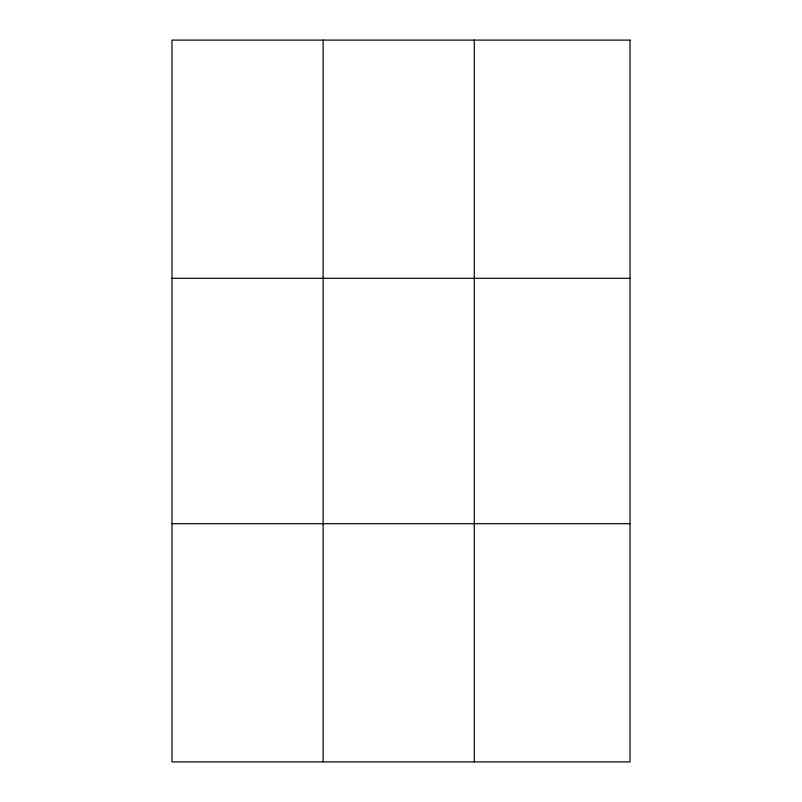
<?xml version="1.0" encoding="UTF-8"?>
<svg xmlns="http://www.w3.org/2000/svg" width="802" height="802" viewBox="0 0 802 802"><rect width="100%" height="100%" fill="white"/><g stroke="black" fill="none" stroke-linecap="round" stroke-linejoin="round"><path stroke-width="1.2" d="M323.136 40.1L323.136 761.9M474.283 40.1L474.283 761.9M171.979 278.294L630.021 278.294M171.979 523.706L630.021 523.706M630.021 40.1L630.021 761.9L171.979 761.9L171.979 40.1L630.021 40.1"/></g></svg>
